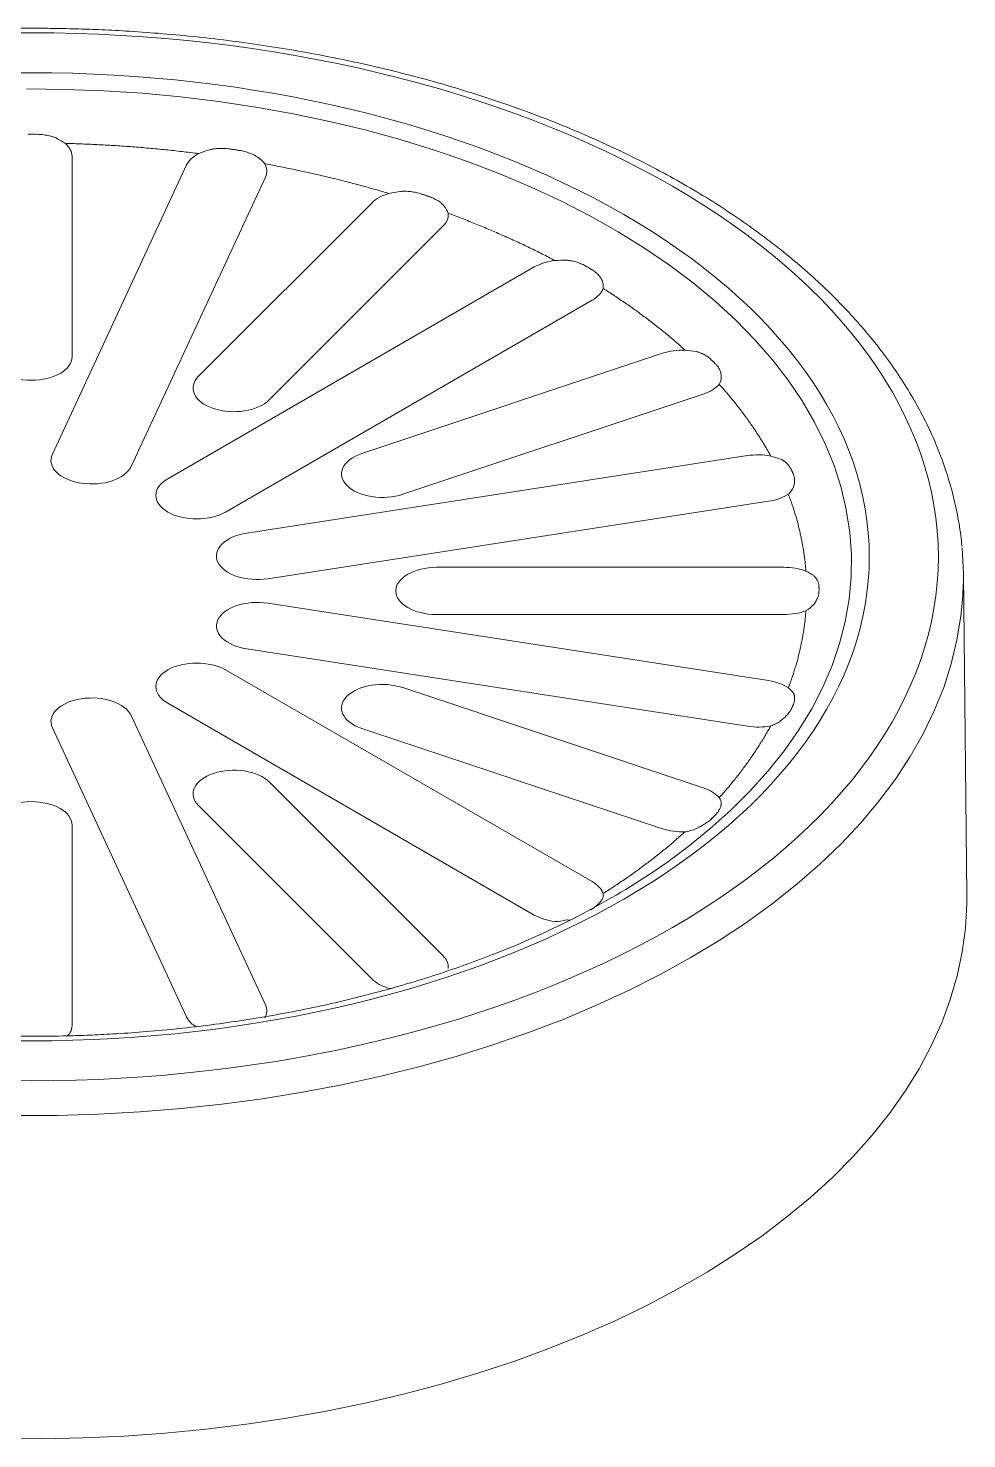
# Model space of a CAD drawing. Header units: millimetres. Extents: x -1245 to 7283, y 1609 to 4579.
# Drawn here: x 5187.4 to 5285.5, y 3688.9 to 3836.3 of the extents above; entities that cross this region are included whole.
import ezdxf

# ---------------------------------------------------------------- set-up
doc = ezdxf.new("R2010")
doc.units = ezdxf.units.MM

msp = doc.modelspace()

# ---------------------------------------------------------------- linework, layer by layer
at = {"lineweight": 5}
for p, q in [((5203.94, 3822.02, 163.19), (5189.92, 3791.8, 163.19)), ((5191.98, 3801.98, 163.19), (5191.98, 3822.93, 163.19)), ((5198.16, 3790.52, 163.19), (5212.19, 3820.74, 163.19)), ((5223.34, 3818.07, 163.19), (5205.2, 3799.94, 163.19)), ((5212.6, 3797.47, 163.19), (5230.74, 3815.61, 163.19)), ((5240.31, 3811.37, 163.19), (5201.99, 3789.24, 163.19)), ((5208.03, 3785.76, 163.19), (5246.35, 3807.88, 163.19)), ((5253.7, 3802.35, 163.19), (5222.29, 3791.88, 163.19)), ((5226.55, 3787.61, 163.19), (5257.97, 3798.08, 163.19)), ((5262.59, 3791.65, 163.19), (5210.24, 3783.55, 163.19)), ((5212.45, 3778.79, 163.19), (5264.8, 3786.88, 163.19)), ((5266.38, 3779.98, 163.19), (5230.1, 3779.98, 163.19)), ((5285.53, 3745.74, 163.19), (5285.17, 3779.3, 163.19)), ((5264.8, 3768.14, 163.19), (5212.45, 3776.23, 163.19)), ((5230.1, 3775.05, 163.19), (5266.38, 3775.05, 163.19)), ((5210.24, 3771.47, 163.19), (5262.59, 3763.37, 163.19)), ((5246.35, 3747.14, 163.19), (5208.03, 3769.26, 163.19)), ((5257.97, 3756.94, 163.19), (5226.55, 3767.41, 163.19)), ((5201.99, 3765.78, 163.19), (5240.31, 3743.65, 163.19)), ((5212.19, 3734.28, 163.19), (5198.16, 3764.5, 163.19)), ((5189.92, 3763.22, 163.19), (5203.94, 3733, 163.19)), ((5222.29, 3763.14, 163.19), (5253.7, 3752.67, 163.19)), ((5230.74, 3739.41, 163.19), (5212.6, 3757.55, 163.19)), ((5205.2, 3755.08, 163.19), (5223.34, 3736.95, 163.19)), ((5191.98, 3732.1, 163.19), (5191.98, 3753.04, 163.19)), ((5259.06, 3753.93, 163.19), (5258.78, 3753.66, 163.19)), ((5225.11, 3735.98, 163.19), (5225.3, 3735.98, 163.19))]:
    msp.add_line(p, q, dxfattribs=at)
at = {"lineweight": 5, "elevation": 163.19, "flags": 128}
for points in [[(5187.2, 3829.96), (5191.25, 3829.92), (5195.29, 3829.77), (5199.32, 3829.51), (5203.32, 3829.14), (5207.28, 3828.66), (5211.21, 3828.07), (5215.08, 3827.38), (5218.88, 3826.58), (5222.62, 3825.68), (5226.28, 3824.67), (5229.86, 3823.57), (5233.34, 3822.38), (5236.72, 3821.09), (5239.99, 3819.7), (5243.14, 3818.23), (5246.17, 3816.68), (5249.07, 3815.05), (5251.83, 3813.34), (5254.45, 3811.55), (5256.91, 3809.7), (5259.23, 3807.78), (5261.39, 3805.8), (5263.38, 3803.76), (5265.2, 3801.67), (5266.85, 3799.53), (5268.32, 3797.36), (5269.61, 3795.14), (5270.72, 3792.89), (5271.65, 3790.61), (5272.39, 3788.31), (5272.93, 3786), (5273.29, 3783.67), (5273.46, 3781.33), (5273.44, 3778.99), (5273.22, 3776.65), (5272.82, 3774.33), (5272.22, 3772.01), (5271.44, 3769.72), (5270.46, 3767.45), (5269.31, 3765.21), (5267.97, 3763), (5266.45, 3760.83), (5264.76, 3758.71), (5262.89, 3756.63), (5260.86, 3754.61), (5258.67, 3752.64), (5256.31, 3750.74), (5256.13, 3750.59)], [(5285.08, 3776.6), (5284.91, 3774.89), (5284.5, 3772.39), (5283.9, 3769.91), (5283.11, 3767.44), (5282.12, 3765), (5280.95, 3762.59), (5279.6, 3760.2), (5278.06, 3757.86), (5276.34, 3755.56), (5274.45, 3753.3), (5272.38, 3751.1), (5270.15, 3748.95), (5267.75, 3746.86), (5265.19, 3744.83), (5262.48, 3742.87), (5259.62, 3740.98), (5256.62, 3739.17)], [(5184.46, 3688.95), (5188.79, 3688.92), (5193.11, 3689.01), (5197.43, 3689.2), (5201.72, 3689.5), (5205.99, 3689.92), (5210.23, 3690.44), (5214.41, 3691.07), (5218.55, 3691.8), (5222.63, 3692.64), (5226.63, 3693.58), (5230.57, 3694.63), (5234.41, 3695.77), (5238.17, 3697.01), (5241.83, 3698.35), (5245.38, 3699.78), (5248.82, 3701.3), (5252.14, 3702.9), (5255.33, 3704.59), (5258.39, 3706.35), (5261.31, 3708.2), (5264.09, 3710.11), (5266.72, 3712.1), (5269.19, 3714.15), (5271.51, 3716.26), (5273.66, 3718.43), (5275.64, 3720.65), (5277.45, 3722.92), (5279.08, 3725.23), (5280.54, 3727.58), (5281.81, 3729.97), (5282.9, 3732.39), (5283.8, 3734.83), (5284.52, 3737.3), (5285.04, 3739.78), (5285.38, 3742.27), (5285.52, 3744.77), (5285.53, 3745.74)], [(5243.72, 3743.21), (5243.72, 3743.21), (5243.72, 3743.21)], [(5256.62, 3739.17), (5253.48, 3737.44), (5250.21, 3735.79), (5246.82, 3734.22), (5243.31, 3732.75), (5239.69, 3731.36), (5235.97, 3730.07), (5232.15, 3728.88), (5228.24, 3727.79), (5224.25, 3726.8), (5220.19, 3725.91), (5216.06, 3725.13), (5211.88, 3724.45), (5207.65, 3723.88), (5203.38, 3723.42), (5199.08, 3723.08), (5194.76, 3722.84), (5190.42, 3722.71), (5186.08, 3722.7)]]:
    msp.add_lwpolyline(points, dxfattribs=at)
at = {"lineweight": 5}
for centre, radius, start, end in [((5252.64, 3778.96, 163.19), 32.53, 355.8412, 5.3746), ((5259.48, 3753.6, 163.19), 0.537, 122.6735, 142.0679), ((5259.05, 3753.45, 163.19), 0.343, 119.5696, 141.7043), ((5212.23, 3808.36, 163.19), 72.56, 299.8629, 307.233), ((5202.47, 3825.52, 163.19), 92.3, 291.3434, 299.8084), ((5244.02, 3744.3, 163.19), 1.19, 255.8, 270.7627)]:
    msp.add_arc(centre, radius, start, end, dxfattribs=at)
for points, knots in [([(5187.71, 3836.31, 163.19), (5186.28, 3836.3, 163.19), (5184.29, 3836.29, 163.19), (5181.36, 3836.19, 163.19), (5178.87, 3836.08, 163.19), (5175.91, 3835.9, 163.19), (5172.82, 3835.65, 163.19), (5169.59, 3835.33, 163.19), (5166.28, 3834.93, 163.19), (5162.91, 3834.45, 163.19), (5159.51, 3833.89, 163.19), (5156.11, 3833.25, 163.19), (5152.7, 3832.53, 163.19), (5149.32, 3831.72, 163.19), (5145.96, 3830.84, 163.19), (5142.65, 3829.87, 163.19), (5139.38, 3828.83, 163.19), (5136.16, 3827.71, 163.19), (5133.01, 3826.51, 163.19), (5129.94, 3825.24, 163.19), (5126.94, 3823.89, 163.19), (5124.02, 3822.48, 163.19), (5121.2, 3820.99, 163.19), (5118.46, 3819.44, 163.19), (5115.83, 3817.82, 163.19), (5113.31, 3816.13, 163.19), (5110.89, 3814.39, 163.19), (5108.58, 3812.58, 163.19), (5106.4, 3810.72, 163.19), (5104.34, 3808.81, 163.19), (5102.4, 3806.84, 163.19), (5100.59, 3804.82, 163.19), (5098.92, 3802.76, 163.19), (5097.38, 3800.64, 163.19), (5095.98, 3798.49, 163.19), (5094.73, 3796.3, 163.19), (5093.62, 3794.06, 163.19), (5092.66, 3791.8, 163.19), (5091.86, 3789.5, 163.19), (5091.21, 3787.17, 163.19), (5090.73, 3784.81, 163.19), (5090.47, 3783.17, 163.19), (5090.41, 3782.31, 163.19), (5090.41, 3782.25, 163.19)], [0, 0, 0, 0, 0.029112, 0.040751, 0.060089, 0.080138, 0.101624, 0.12403, 0.147148, 0.170811, 0.194901, 0.219332, 0.244037, 0.268966, 0.29408, 0.319348, 0.344746, 0.370253, 0.395854, 0.421536, 0.447287, 0.473099, 0.498964, 0.524878, 0.550835, 0.57683, 0.602862, 0.628927, 0.655023, 0.681149, 0.707304, 0.733489, 0.759703, 0.785949, 0.81223, 0.83855, 0.864917, 0.891342, 0.917836, 0.944418, 0.971108, 0.997931, 1, 1, 1, 1]), ([(5254.77, 3742.36, 163.19), (5236.98, 3732.1, 163.19), (5212.86, 3726.33, 163.19), (5162.55, 3726.33, 163.19), (5138.43, 3732.1, 163.19), (5102.86, 3752.63, 163.19), (5092.86, 3766.56, 163.19), (5092.86, 3795.6, 163.19), (5102.86, 3809.53, 163.19), (5138.43, 3830.06, 163.19), (5162.55, 3835.83, 163.19), (5212.86, 3835.83, 163.19), (5236.98, 3830.06, 163.19), (5272.55, 3809.53, 163.19), (5282.55, 3795.6, 163.19), (5282.55, 3766.56, 163.19), (5272.55, 3752.63, 163.19), (5254.77, 3742.36, 163.19)], [0, 0, 0, 0, 0.125, 0.125, 0.25, 0.25, 0.375, 0.375, 0.5, 0.5, 0.625, 0.625, 0.75, 0.75, 0.875, 0.875, 1, 1, 1, 1]), ([(5285, 3782.15, 163.19), (5284.99, 3782.33, 163.19), (5284.92, 3783.34, 163.19), (5284.62, 3785.17, 163.19), (5284.09, 3787.63, 163.19), (5283.36, 3790.09, 163.19), (5282.45, 3792.55, 163.19), (5281.35, 3795.01, 163.19), (5280.1, 3797.36, 163.19), (5278.73, 3799.6, 163.19), (5277.26, 3801.74, 163.19), (5275.64, 3803.83, 163.19), (5273.89, 3805.88, 163.19), (5272, 3807.89, 163.19), (5269.97, 3809.85, 163.19), (5267.82, 3811.76, 163.19), (5265.54, 3813.61, 163.19), (5263.13, 3815.41, 163.19), (5260.61, 3817.15, 163.19), (5257.98, 3818.82, 163.19), (5255.23, 3820.43, 163.19), (5252.38, 3821.97, 163.19), (5249.43, 3823.44, 163.19), (5246.39, 3824.84, 163.19), (5243.25, 3826.17, 163.19), (5240.03, 3827.42, 163.19), (5236.73, 3828.6, 163.19), (5233.36, 3829.69, 163.19), (5229.92, 3830.71, 163.19), (5226.42, 3831.64, 163.19), (5222.87, 3832.49, 163.19), (5219.27, 3833.26, 163.19), (5215.63, 3833.94, 163.19), (5211.97, 3834.53, 163.19), (5208.3, 3835.04, 163.19), (5204.65, 3835.46, 163.19), (5201.08, 3835.78, 163.19), (5197.78, 3836.02, 163.19), (5194.9, 3836.16, 163.19), (5192.25, 3836.25, 163.19), (5189.91, 3836.3, 163.19), (5188.35, 3836.31, 163.19), (5187.71, 3836.31, 163.19)], [0, 0, 0, 0, 0.006261, 0.033858, 0.061715, 0.089852, 0.118278, 0.146998, 0.176004, 0.202182, 0.228415, 0.254694, 0.281011, 0.307358, 0.333729, 0.360114, 0.38651, 0.41291, 0.43931, 0.465706, 0.492095, 0.518473, 0.544838, 0.571189, 0.597524, 0.62384, 0.650135, 0.676405, 0.702646, 0.728851, 0.755013, 0.781116, 0.80714, 0.83305, 0.858783, 0.884214, 0.909059, 0.932501, 0.95224, 0.968093, 0.986809, 1, 1, 1, 1]), ([(5249.66, 3745.31, 163.19), (5266.1, 3754.8, 163.19), (5275.33, 3767.66, 163.19), (5275.33, 3794.49, 163.19), (5266.1, 3807.36, 163.19), (5233.23, 3826.33, 163.19), (5210.94, 3831.66, 163.19), (5164.47, 3831.66, 163.19), (5142.18, 3826.33, 163.19), (5109.31, 3807.36, 163.19), (5100.08, 3794.49, 163.19), (5100.08, 3767.66, 163.19), (5109.31, 3754.8, 163.19), (5142.18, 3735.82, 163.19), (5164.47, 3730.5, 163.19), (5210.94, 3730.5, 163.19), (5233.23, 3735.82, 163.19), (5249.66, 3745.31, 163.19)], [0, 0, 0, 0, 0.125, 0.125, 0.25, 0.25, 0.375, 0.375, 0.5, 0.5, 0.625, 0.625, 0.75, 0.75, 0.875, 0.875, 1, 1, 1, 1]), ([(5188.02, 3825.22, 163.19), (5187.97, 3825.23, 163.19), (5187.86, 3825.24, 163.19), (5187.71, 3825.24, 163.19), (5187.55, 3825.24, 163.19), (5187.45, 3825.23, 163.19), (5187.39, 3825.22, 163.19)], [0, 0, 0, 0, 0.250382, 0.5, 0.749618, 1, 1, 1, 1]), ([(5188.02, 3825.22, 163.19), (5188.06, 3825.22, 163.19), (5188.16, 3825.23, 163.19), (5188.36, 3825.22, 163.19), (5188.6, 3825.21, 163.19), (5188.9, 3825.19, 163.19), (5189.18, 3825.15, 163.19), (5189.47, 3825.1, 163.19), (5189.75, 3825.03, 163.19), (5190.03, 3824.95, 163.19), (5190.21, 3824.88, 163.19), (5190.3, 3824.84, 163.19)], [0, 0, 0, 0, 0.056352, 0.124658, 0.249629, 0.364158, 0.499576, 0.617262, 0.749624, 0.865858, 1, 1, 1, 1]), ([(5191.28, 3824.27, 163.19), (5191.58, 3824.26, 163.19), (5192.16, 3824.25, 163.19), (5193.04, 3824.22, 163.19), (5193.92, 3824.18, 163.19), (5194.8, 3824.14, 163.19), (5195.67, 3824.09, 163.19), (5196.54, 3824.04, 163.19), (5197.42, 3823.98, 163.19), (5198.29, 3823.92, 163.19), (5199.16, 3823.85, 163.19), (5200.03, 3823.77, 163.19), (5200.9, 3823.69, 163.19), (5201.76, 3823.61, 163.19), (5202.63, 3823.52, 163.19), (5203.49, 3823.42, 163.19), (5204.35, 3823.32, 163.19), (5204.93, 3823.25, 163.19), (5205.21, 3823.21, 163.19)], [0, 0, 0, 0, 0.062629, 0.125206, 0.187739, 0.250236, 0.312703, 0.375147, 0.437577, 0.5, 0.562423, 0.624853, 0.687297, 0.749764, 0.812261, 0.874794, 0.937371, 1, 1, 1, 1]), ([(5206.37, 3823.62, 163.19), (5206.43, 3823.63, 163.19), (5206.53, 3823.65, 163.19), (5206.68, 3823.68, 163.19), (5206.82, 3823.7, 163.19), (5207.02, 3823.73, 163.19), (5207.26, 3823.75, 163.19), (5207.56, 3823.75, 163.19), (5207.85, 3823.75, 163.19), (5208.15, 3823.73, 163.19), (5208.39, 3823.7, 163.19), (5208.58, 3823.67, 163.19), (5208.68, 3823.66, 163.19), (5208.72, 3823.65, 163.19)], [0, 0, 0, 0, 0.068534, 0.133405, 0.193969, 0.249675, 0.38202, 0.499626, 0.635108, 0.749654, 0.874925, 0.943475, 1, 1, 1, 1]), ([(5209.32, 3823.56, 163.19), (5209.28, 3823.57, 163.19), (5209.18, 3823.59, 163.19), (5209.03, 3823.62, 163.19), (5208.88, 3823.64, 163.19), (5208.77, 3823.65, 163.19), (5208.72, 3823.65, 163.19)], [0, 0, 0, 0, 0.250382, 0.5, 0.749618, 1, 1, 1, 1]), ([(5209.32, 3823.56, 163.19), (5209.37, 3823.55, 163.19), (5209.46, 3823.54, 163.19), (5209.65, 3823.51, 163.19), (5209.88, 3823.46, 163.19), (5210.16, 3823.39, 163.19), (5210.42, 3823.31, 163.19), (5210.68, 3823.22, 163.19), (5210.92, 3823.11, 163.19), (5211.16, 3822.99, 163.19), (5211.31, 3822.89, 163.19), (5211.39, 3822.84, 163.19)], [0, 0, 0, 0, 0.056352, 0.124658, 0.249629, 0.364158, 0.499576, 0.617262, 0.749624, 0.865858, 1, 1, 1, 1]), ([(5212.13, 3822.14, 163.19), (5212.41, 3822.09, 163.19), (5212.96, 3821.99, 163.19), (5213.8, 3821.83, 163.19), (5214.63, 3821.66, 163.19), (5215.46, 3821.49, 163.19), (5216.28, 3821.31, 163.19), (5217.1, 3821.13, 163.19), (5217.92, 3820.95, 163.19), (5218.73, 3820.75, 163.19), (5219.54, 3820.56, 163.19), (5220.35, 3820.36, 163.19), (5221.15, 3820.15, 163.19), (5221.95, 3819.94, 163.19), (5222.75, 3819.72, 163.19), (5223.54, 3819.5, 163.19), (5224.33, 3819.27, 163.19), (5224.85, 3819.12, 163.19), (5225.11, 3819.04, 163.19)], [0, 0, 0, 0, 0.062629, 0.125206, 0.187739, 0.250236, 0.312703, 0.375147, 0.437577, 0.5, 0.562423, 0.624853, 0.687297, 0.749764, 0.812261, 0.874794, 0.937371, 1, 1, 1, 1]), ([(5226.37, 3819.26, 163.19), (5226.42, 3819.26, 163.19), (5226.52, 3819.27, 163.19), (5226.68, 3819.28, 163.19), (5226.82, 3819.28, 163.19), (5227.01, 3819.27, 163.19), (5227.25, 3819.25, 163.19), (5227.55, 3819.22, 163.19), (5227.82, 3819.17, 163.19), (5228.1, 3819.11, 163.19), (5228.32, 3819.04, 163.19), (5228.49, 3818.99, 163.19), (5228.58, 3818.96, 163.19), (5228.62, 3818.94, 163.19)], [0, 0, 0, 0, 0.068534, 0.133405, 0.193969, 0.249675, 0.38202, 0.499626, 0.635108, 0.749654, 0.874925, 0.943475, 1, 1, 1, 1]), ([(5229.16, 3818.76, 163.19), (5229.12, 3818.78, 163.19), (5229.03, 3818.82, 163.19), (5228.9, 3818.87, 163.19), (5228.76, 3818.91, 163.19), (5228.67, 3818.93, 163.19), (5228.62, 3818.94, 163.19)], [0, 0, 0, 0, 0.250382, 0.5, 0.749618, 1, 1, 1, 1]), ([(5229.16, 3818.76, 163.19), (5229.2, 3818.75, 163.19), (5229.28, 3818.72, 163.19), (5229.45, 3818.67, 163.19), (5229.65, 3818.59, 163.19), (5229.89, 3818.48, 163.19), (5230.1, 3818.36, 163.19), (5230.32, 3818.23, 163.19), (5230.51, 3818.09, 163.19), (5230.69, 3817.94, 163.19), (5230.8, 3817.82, 163.19), (5230.86, 3817.76, 163.19)], [0, 0, 0, 0, 0.056352, 0.124658, 0.249629, 0.364158, 0.499576, 0.617262, 0.749624, 0.865858, 1, 1, 1, 1]), ([(5231.3, 3816.97, 163.19), (5231.55, 3816.88, 163.19), (5232.05, 3816.7, 163.19), (5232.78, 3816.42, 163.19), (5233.51, 3816.13, 163.19), (5234.23, 3815.84, 163.19), (5234.95, 3815.55, 163.19), (5235.66, 3815.25, 163.19), (5236.37, 3814.95, 163.19), (5237.07, 3814.65, 163.19), (5237.76, 3814.33, 163.19), (5238.45, 3814.02, 163.19), (5239.13, 3813.7, 163.19), (5239.81, 3813.38, 163.19), (5240.48, 3813.05, 163.19), (5241.14, 3812.71, 163.19), (5241.8, 3812.38, 163.19), (5242.24, 3812.15, 163.19), (5242.45, 3812.04, 163.19)], [0, 0, 0, 0, 0.0626289, 0.1252063, 0.1877395, 0.2502358, 0.3127027, 0.3751474, 0.4375774, 0.5, 0.5624226, 0.6248526, 0.6872973, 0.7497642, 0.8122605, 0.8747937, 0.9373711, 1, 1, 1, 1]), ([(5243.72, 3812.07, 163.19), (5243.78, 3812.06, 163.19), (5243.87, 3812.05, 163.19), (5244.02, 3812.03, 163.19), (5244.15, 3812.01, 163.19), (5244.33, 3811.98, 163.19), (5244.55, 3811.93, 163.19), (5244.81, 3811.85, 163.19), (5245.06, 3811.76, 163.19), (5245.29, 3811.66, 163.19), (5245.48, 3811.57, 163.19), (5245.63, 3811.49, 163.19), (5245.7, 3811.44, 163.19), (5245.73, 3811.42, 163.19)], [0, 0, 0, 0, 0.068534, 0.133405, 0.193969, 0.249675, 0.38202, 0.499626, 0.635108, 0.749654, 0.874925, 0.943475, 1, 1, 1, 1]), ([(5246.17, 3811.17, 163.19), (5246.13, 3811.19, 163.19), (5246.07, 3811.25, 163.19), (5245.96, 3811.31, 163.19), (5245.84, 3811.37, 163.19), (5245.77, 3811.41, 163.19), (5245.73, 3811.42, 163.19)], [0, 0, 0, 0, 0.250382, 0.5, 0.749618, 1, 1, 1, 1]), ([(5246.17, 3811.17, 163.19), (5246.2, 3811.15, 163.19), (5246.27, 3811.11, 163.19), (5246.4, 3811.03, 163.19), (5246.56, 3810.93, 163.19), (5246.74, 3810.79, 163.19), (5246.9, 3810.64, 163.19), (5247.05, 3810.48, 163.19), (5247.18, 3810.32, 163.19), (5247.3, 3810.14, 163.19), (5247.36, 3810.01, 163.19), (5247.4, 3809.95, 163.19)], [0, 0, 0, 0, 0.056352, 0.124658, 0.249629, 0.364158, 0.499576, 0.617262, 0.749624, 0.865858, 1, 1, 1, 1]), ([(5247.51, 3809.11, 163.19), (5247.71, 3808.99, 163.19), (5248.1, 3808.74, 163.19), (5248.69, 3808.36, 163.19), (5249.26, 3807.97, 163.19), (5249.83, 3807.59, 163.19), (5250.39, 3807.2, 163.19), (5250.95, 3806.8, 163.19), (5251.49, 3806.41, 163.19), (5252.03, 3806, 163.19), (5252.56, 3805.6, 163.19), (5253.09, 3805.19, 163.19), (5253.6, 3804.78, 163.19), (5254.11, 3804.37, 163.19), (5254.61, 3803.95, 163.19), (5255.1, 3803.53, 163.19), (5255.59, 3803.11, 163.19), (5255.91, 3802.82, 163.19), (5256.07, 3802.68, 163.19)], [0, 0, 0, 0, 0.0626289, 0.1252063, 0.1877395, 0.2502358, 0.3127027, 0.3751474, 0.4375774, 0.5, 0.5624226, 0.6248526, 0.6872973, 0.7497642, 0.8122605, 0.8747937, 0.9373711, 1, 1, 1, 1]), ([(5183.44, 3801.98, 163.19), (5183.44, 3800.62, 163.19), (5185.35, 3799.52, 163.19), (5190.06, 3799.52, 163.19), (5191.98, 3800.62, 163.19), (5191.98, 3801.98, 163.19)], [0, 0, 0, 0, 0.5, 0.5, 1, 1, 1, 1]), ([(5257.26, 3802.52, 163.19), (5257.31, 3802.51, 163.19), (5257.4, 3802.49, 163.19), (5257.52, 3802.45, 163.19), (5257.63, 3802.41, 163.19), (5257.79, 3802.35, 163.19), (5257.97, 3802.27, 163.19), (5258.19, 3802.15, 163.19), (5258.38, 3802.03, 163.19), (5258.57, 3801.9, 163.19), (5258.7, 3801.78, 163.19), (5258.81, 3801.68, 163.19), (5258.86, 3801.63, 163.19), (5258.88, 3801.6, 163.19)], [0, 0, 0, 0, 0.068534, 0.133405, 0.193969, 0.249675, 0.38202, 0.499626, 0.635108, 0.749654, 0.874925, 0.943475, 1, 1, 1, 1]), ([(5259.19, 3801.29, 163.19), (5259.17, 3801.32, 163.19), (5259.12, 3801.38, 163.19), (5259.05, 3801.46, 163.19), (5258.97, 3801.54, 163.19), (5258.91, 3801.58, 163.19), (5258.88, 3801.6, 163.19)], [0, 0, 0, 0, 0.2503822, 0.5, 0.7496178, 1, 1, 1, 1]), ([(5259.19, 3801.29, 163.19), (5259.22, 3801.27, 163.19), (5259.27, 3801.22, 163.19), (5259.36, 3801.13, 163.19), (5259.46, 3801, 163.19), (5259.57, 3800.84, 163.19), (5259.66, 3800.68, 163.19), (5259.74, 3800.5, 163.19), (5259.8, 3800.32, 163.19), (5259.84, 3800.13, 163.19), (5259.85, 3800, 163.19), (5259.86, 3799.93, 163.19)], [0, 0, 0, 0, 0.056352, 0.124658, 0.249629, 0.364158, 0.499576, 0.617262, 0.749624, 0.865858, 1, 1, 1, 1]), ([(5205.2, 3799.94, 163.19), (5204.03, 3798.76, 163.19), (5204.73, 3797.25, 163.19), (5208.81, 3795.89, 163.19), (5211.42, 3796.29, 163.19), (5212.6, 3797.47, 163.19)], [0, 0, 0, 0, 0.5, 0.5, 1, 1, 1, 1]), ([(5259.64, 3799.1, 163.19), (5259.78, 3798.95, 163.19), (5260.05, 3798.65, 163.19), (5260.44, 3798.2, 163.19), (5260.82, 3797.74, 163.19), (5261.2, 3797.28, 163.19), (5261.57, 3796.82, 163.19), (5261.93, 3796.36, 163.19), (5262.28, 3795.89, 163.19), (5262.62, 3795.42, 163.19), (5262.95, 3794.95, 163.19), (5263.27, 3794.48, 163.19), (5263.58, 3794.01, 163.19), (5263.89, 3793.53, 163.19), (5264.19, 3793.05, 163.19), (5264.47, 3792.57, 163.19), (5264.75, 3792.09, 163.19), (5264.93, 3791.77, 163.19), (5265.02, 3791.61, 163.19)], [0, 0, 0, 0, 0.062629, 0.125206, 0.187739, 0.250236, 0.312703, 0.375147, 0.437577, 0.5, 0.562423, 0.624853, 0.687297, 0.749764, 0.812261, 0.874794, 0.937371, 1, 1, 1, 1]), ([(5189.92, 3791.8, 163.19), (5189.31, 3790.48, 163.19), (5190.66, 3789.13, 163.19), (5195.21, 3788.42, 163.19), (5197.55, 3789.21, 163.19), (5198.16, 3790.52, 163.19)], [0, 0, 0, 0, 0.5, 0.5, 1, 1, 1, 1]), ([(5222.29, 3791.88, 163.19), (5221.3, 3791.55, 163.19), (5220.59, 3791.02, 163.19), (5220, 3789.75, 163.19), (5220.16, 3789.08, 163.19), (5221.29, 3787.95, 163.19), (5222.22, 3787.54, 163.19), (5224.41, 3787.2, 163.19), (5225.57, 3787.29, 163.19), (5226.55, 3787.61, 163.19)], [0, 0, 0, 0, 0.25, 0.25, 0.5, 0.5, 0.75, 0.75, 1, 1, 1, 1]), ([(5266.06, 3791.28, 163.19), (5266.1, 3791.26, 163.19), (5266.17, 3791.23, 163.19), (5266.27, 3791.17, 163.19), (5266.35, 3791.12, 163.19), (5266.47, 3791.04, 163.19), (5266.6, 3790.93, 163.19), (5266.76, 3790.79, 163.19), (5266.89, 3790.64, 163.19), (5267.01, 3790.48, 163.19), (5267.09, 3790.35, 163.19), (5267.15, 3790.24, 163.19), (5267.17, 3790.18, 163.19), (5267.18, 3790.15, 163.19)], [0, 0, 0, 0, 0.068534, 0.133405, 0.193969, 0.249675, 0.38202, 0.499626, 0.635108, 0.749654, 0.874925, 0.943475, 1, 1, 1, 1]), ([(5267.35, 3789.81, 163.19), (5267.34, 3789.84, 163.19), (5267.32, 3789.9, 163.19), (5267.28, 3789.99, 163.19), (5267.24, 3790.08, 163.19), (5267.2, 3790.13, 163.19), (5267.18, 3790.15, 163.19)], [0, 0, 0, 0, 0.250382, 0.5, 0.749618, 1, 1, 1, 1]), ([(5267.35, 3789.81, 163.19), (5267.36, 3789.78, 163.19), (5267.38, 3789.73, 163.19), (5267.43, 3789.62, 163.19), (5267.47, 3789.48, 163.19), (5267.51, 3789.31, 163.19), (5267.52, 3789.14, 163.19), (5267.52, 3788.96, 163.19), (5267.5, 3788.78, 163.19), (5267.47, 3788.59, 163.19), (5267.43, 3788.45, 163.19), (5267.41, 3788.38, 163.19)], [0, 0, 0, 0, 0.0563524, 0.124658, 0.249629, 0.3641576, 0.499576, 0.6172622, 0.7496241, 0.8658578, 1, 1, 1, 1]), ([(5201.99, 3789.24, 163.19), (5200.33, 3788.28, 163.19), (5200.33, 3786.72, 163.19), (5203.66, 3784.8, 163.19), (5206.36, 3784.8, 163.19), (5208.03, 3785.76, 163.19)], [0, 0, 0, 0, 0.5, 0.5, 1, 1, 1, 1]), ([(5266.87, 3787.62, 163.19), (5266.93, 3787.45, 163.19), (5267.06, 3787.12, 163.19), (5267.24, 3786.62, 163.19), (5267.4, 3786.12, 163.19), (5267.56, 3785.62, 163.19), (5267.71, 3785.12, 163.19), (5267.85, 3784.62, 163.19), (5267.97, 3784.12, 163.19), (5268.09, 3783.62, 163.19), (5268.2, 3783.12, 163.19), (5268.3, 3782.61, 163.19), (5268.4, 3782.11, 163.19), (5268.48, 3781.6, 163.19), (5268.55, 3781.1, 163.19), (5268.61, 3780.59, 163.19), (5268.67, 3780.08, 163.19), (5268.69, 3779.74, 163.19), (5268.71, 3779.58, 163.19)], [0, 0, 0, 0, 0.062629, 0.125206, 0.187739, 0.250236, 0.312703, 0.375147, 0.437577, 0.5, 0.562423, 0.624853, 0.687297, 0.749764, 0.812261, 0.874794, 0.937371, 1, 1, 1, 1]), ([(5210.24, 3783.55, 163.19), (5207.97, 3783.2, 163.19), (5206.61, 3781.84, 163.19), (5207.83, 3779.22, 163.19), (5210.18, 3778.43, 163.19), (5212.45, 3778.79, 163.19)], [0, 0, 0, 0, 0.5, 0.5, 1, 1, 1, 1]), ([(5230.1, 3779.98, 163.19), (5227.74, 3779.98, 163.19), (5225.83, 3778.87, 163.19), (5225.83, 3776.15, 163.19), (5227.74, 3775.05, 163.19), (5230.1, 3775.05, 163.19)], [0, 0, 0, 0, 0.5, 0.5, 1, 1, 1, 1]), ([(5269.52, 3779.11, 163.19), (5269.55, 3779.08, 163.19), (5269.59, 3779.04, 163.19), (5269.66, 3778.97, 163.19), (5269.71, 3778.91, 163.19), (5269.78, 3778.81, 163.19), (5269.86, 3778.69, 163.19), (5269.94, 3778.53, 163.19), (5270, 3778.37, 163.19), (5270.05, 3778.2, 163.19), (5270.07, 3778.06, 163.19), (5270.07, 3777.94, 163.19), (5270.07, 3777.88, 163.19), (5270.07, 3777.85, 163.19)], [0, 0, 0, 0, 0.068534, 0.133405, 0.193969, 0.249675, 0.38202, 0.499626, 0.635108, 0.749654, 0.874925, 0.943475, 1, 1, 1, 1]), ([(5270.07, 3777.49, 163.19), (5270.08, 3777.53, 163.19), (5270.08, 3777.59, 163.19), (5270.09, 3777.68, 163.19), (5270.08, 3777.77, 163.19), (5270.08, 3777.83, 163.19), (5270.07, 3777.85, 163.19)], [0, 0, 0, 0, 0.250382, 0.5, 0.749618, 1, 1, 1, 1]), ([(5212.45, 3776.23, 163.19), (5211.36, 3776.4, 163.19), (5210.19, 3776.31, 163.19), (5208.23, 3775.66, 163.19), (5207.52, 3775.12, 163.19), (5206.93, 3773.86, 163.19), (5207.08, 3773.19, 163.19), (5208.22, 3772.05, 163.19), (5209.15, 3771.64, 163.19), (5210.24, 3771.47, 163.19)], [0, 0, 0, 0, 0.25, 0.25, 0.5, 0.5, 0.75, 0.75, 1, 1, 1, 1]), ([(5270.07, 3777.49, 163.19), (5270.07, 3777.47, 163.19), (5270.07, 3777.41, 163.19), (5270.07, 3777.3, 163.19), (5270.05, 3777.16, 163.19), (5270, 3776.99, 163.19), (5269.94, 3776.82, 163.19), (5269.86, 3776.65, 163.19), (5269.77, 3776.48, 163.19), (5269.66, 3776.3, 163.19), (5269.57, 3776.17, 163.19), (5269.52, 3776.11, 163.19)], [0, 0, 0, 0, 0.056352, 0.124658, 0.249629, 0.364158, 0.499576, 0.617262, 0.749624, 0.865858, 1, 1, 1, 1]), ([(5268.71, 3775.45, 163.19), (5268.69, 3775.28, 163.19), (5268.67, 3774.94, 163.19), (5268.61, 3774.43, 163.19), (5268.55, 3773.92, 163.19), (5268.48, 3773.42, 163.19), (5268.4, 3772.91, 163.19), (5268.3, 3772.41, 163.19), (5268.2, 3771.9, 163.19), (5268.09, 3771.4, 163.19), (5267.97, 3770.9, 163.19), (5267.85, 3770.4, 163.19), (5267.71, 3769.9, 163.19), (5267.56, 3769.4, 163.19), (5267.4, 3768.9, 163.19), (5267.24, 3768.4, 163.19), (5267.06, 3767.9, 163.19), (5266.93, 3767.57, 163.19), (5266.87, 3767.4, 163.19)], [0, 0, 0, 0, 0.062629, 0.125206, 0.187739, 0.250236, 0.312703, 0.375147, 0.437577, 0.5, 0.562423, 0.624853, 0.687297, 0.749764, 0.812261, 0.874794, 0.937371, 1, 1, 1, 1]), ([(5208.03, 3769.26, 163.19), (5206.36, 3770.22, 163.19), (5203.66, 3770.22, 163.19), (5200.33, 3768.3, 163.19), (5200.33, 3766.74, 163.19), (5201.99, 3765.78, 163.19)], [0, 0, 0, 0, 0.5, 0.5, 1, 1, 1, 1]), ([(5226.55, 3767.41, 163.19), (5224.51, 3768.09, 163.19), (5221.9, 3767.68, 163.19), (5219.54, 3765.33, 163.19), (5220.24, 3763.82, 163.19), (5222.29, 3763.14, 163.19)], [0, 0, 0, 0, 0.5, 0.5, 1, 1, 1, 1]), ([(5198.16, 3764.5, 163.19), (5197.55, 3765.81, 163.19), (5195.21, 3766.6, 163.19), (5190.66, 3765.89, 163.19), (5189.31, 3764.54, 163.19), (5189.92, 3763.22, 163.19)], [0, 0, 0, 0, 0.5, 0.5, 1, 1, 1, 1]), ([(5267.41, 3766.83, 163.19), (5267.42, 3766.8, 163.19), (5267.44, 3766.76, 163.19), (5267.46, 3766.68, 163.19), (5267.48, 3766.61, 163.19), (5267.51, 3766.51, 163.19), (5267.52, 3766.38, 163.19), (5267.52, 3766.21, 163.19), (5267.51, 3766.05, 163.19), (5267.47, 3765.88, 163.19), (5267.43, 3765.74, 163.19), (5267.38, 3765.62, 163.19), (5267.36, 3765.57, 163.19), (5267.35, 3765.54, 163.19)], [0, 0, 0, 0, 0.068534, 0.133405, 0.193969, 0.249675, 0.38202, 0.499626, 0.635108, 0.749654, 0.874925, 0.943475, 1, 1, 1, 1]), ([(5267.18, 3765.19, 163.19), (5267.17, 3765.17, 163.19), (5267.15, 3765.12, 163.19), (5267.09, 3765.01, 163.19), (5267.01, 3764.88, 163.19), (5266.89, 3764.72, 163.19), (5266.76, 3764.57, 163.19), (5266.61, 3764.41, 163.19), (5266.44, 3764.25, 163.19), (5266.26, 3764.1, 163.19), (5266.13, 3763.99, 163.19), (5266.06, 3763.93, 163.19)], [0, 0, 0, 0, 0.056352, 0.124658, 0.249629, 0.364158, 0.499576, 0.617262, 0.749624, 0.865858, 1, 1, 1, 1]), ([(5267.18, 3765.19, 163.19), (5267.2, 3765.22, 163.19), (5267.24, 3765.29, 163.19), (5267.28, 3765.38, 163.19), (5267.32, 3765.46, 163.19), (5267.34, 3765.51, 163.19), (5267.35, 3765.54, 163.19)], [0, 0, 0, 0, 0.250382, 0.5, 0.749618, 1, 1, 1, 1]), ([(5265.02, 3763.41, 163.19), (5264.93, 3763.25, 163.19), (5264.75, 3762.93, 163.19), (5264.47, 3762.45, 163.19), (5264.19, 3761.97, 163.19), (5263.89, 3761.49, 163.19), (5263.58, 3761.01, 163.19), (5263.27, 3760.54, 163.19), (5262.95, 3760.07, 163.19), (5262.62, 3759.6, 163.19), (5262.28, 3759.13, 163.19), (5261.93, 3758.66, 163.19), (5261.57, 3758.2, 163.19), (5261.2, 3757.74, 163.19), (5260.82, 3757.28, 163.19), (5260.44, 3756.82, 163.19), (5260.05, 3756.37, 163.19), (5259.78, 3756.07, 163.19), (5259.64, 3755.92, 163.19)], [0, 0, 0, 0, 0.062629, 0.125206, 0.187739, 0.250236, 0.312703, 0.375147, 0.437577, 0.5, 0.562423, 0.624853, 0.687297, 0.749764, 0.812261, 0.874794, 0.937371, 1, 1, 1, 1]), ([(5212.6, 3757.55, 163.19), (5212.03, 3758.11, 163.19), (5211.1, 3758.53, 163.19), (5208.91, 3758.87, 163.19), (5207.75, 3758.78, 163.19), (5205.79, 3758.12, 163.19), (5205.07, 3757.58, 163.19), (5204.49, 3756.32, 163.19), (5204.64, 3755.65, 163.19), (5205.2, 3755.08, 163.19)], [0, 0, 0, 0, 0.25, 0.25, 0.5, 0.5, 0.75, 0.75, 1, 1, 1, 1]), ([(5191.98, 3753.04, 163.19), (5191.98, 3754.4, 163.19), (5190.06, 3755.5, 163.19), (5185.35, 3755.5, 163.19), (5183.44, 3754.4, 163.19), (5183.44, 3753.04, 163.19)], [0, 0, 0, 0, 0.5, 0.5, 1, 1, 1, 1]), ([(5258.88, 3753.74, 163.19), (5258.91, 3753.77, 163.19), (5258.97, 3753.83, 163.19), (5259.05, 3753.91, 163.19), (5259.12, 3753.98, 163.19), (5259.17, 3754.03, 163.19), (5259.19, 3754.06, 163.19)], [0, 0, 0, 0, 0.250382, 0.5, 0.749618, 1, 1, 1, 1]), ([(5259.86, 3755.29, 163.19), (5259.86, 3755.26, 163.19), (5259.85, 3755.21, 163.19), (5259.84, 3755.14, 163.19), (5259.82, 3755.07, 163.19), (5259.79, 3754.97, 163.19), (5259.74, 3754.84, 163.19), (5259.66, 3754.68, 163.19), (5259.57, 3754.52, 163.19), (5259.46, 3754.36, 163.19), (5259.36, 3754.23, 163.19), (5259.27, 3754.13, 163.19), (5259.22, 3754.08, 163.19), (5259.19, 3754.06, 163.19)], [0, 0, 0, 0, 0.068534, 0.133405, 0.193969, 0.249675, 0.38202, 0.499626, 0.635108, 0.749654, 0.874925, 0.943475, 1, 1, 1, 1]), ([(5258.88, 3753.74, 163.19), (5258.86, 3753.72, 163.19), (5258.81, 3753.67, 163.19), (5258.71, 3753.58, 163.19), (5258.57, 3753.47, 163.19), (5258.38, 3753.33, 163.19), (5258.19, 3753.2, 163.19), (5257.97, 3753.07, 163.19), (5257.75, 3752.95, 163.19), (5257.52, 3752.82, 163.19), (5257.35, 3752.74, 163.19), (5257.26, 3752.69, 163.19)], [0, 0, 0, 0, 0.056352, 0.124658, 0.249629, 0.364158, 0.499576, 0.617262, 0.749624, 0.865858, 1, 1, 1, 1]), ([(5256.07, 3752.34, 163.19), (5255.91, 3752.2, 163.19), (5255.59, 3751.91, 163.19), (5255.1, 3751.49, 163.19), (5254.61, 3751.07, 163.19), (5254.11, 3750.65, 163.19), (5253.6, 3750.24, 163.19), (5253.09, 3749.83, 163.19), (5252.56, 3749.42, 163.19), (5252.03, 3749.02, 163.19), (5251.49, 3748.61, 163.19), (5250.95, 3748.22, 163.19), (5250.39, 3747.82, 163.19), (5249.83, 3747.43, 163.19), (5249.26, 3747.05, 163.19), (5248.69, 3746.66, 163.19), (5248.1, 3746.28, 163.19), (5247.71, 3746.03, 163.19), (5247.51, 3745.91, 163.19)], [0, 0, 0, 0, 0.062629, 0.125206, 0.187739, 0.250236, 0.312703, 0.375147, 0.437577, 0.5, 0.562423, 0.624853, 0.687297, 0.749764, 0.812261, 0.874794, 0.937371, 1, 1, 1, 1]), ([(5247.4, 3745.27, 163.19), (5247.38, 3745.24, 163.19), (5247.35, 3745.2, 163.19), (5247.29, 3745.13, 163.19), (5247.24, 3745.06, 163.19), (5247.16, 3744.97, 163.19), (5247.05, 3744.85, 163.19), (5246.9, 3744.71, 163.19), (5246.74, 3744.57, 163.19), (5246.56, 3744.43, 163.19), (5246.41, 3744.33, 163.19), (5246.27, 3744.24, 163.19), (5246.2, 3744.2, 163.19), (5246.17, 3744.18, 163.19)], [0, 0, 0, 0, 0.068534, 0.133405, 0.193969, 0.249675, 0.38202, 0.499626, 0.635108, 0.749654, 0.874925, 0.943475, 1, 1, 1, 1]), ([(5187.71, 3730.98, 163.19), (5186.38, 3730.99, 163.19), (5184.52, 3731, 163.19), (5181.78, 3731.09, 163.19), (5179.45, 3731.2, 163.19), (5176.69, 3731.38, 163.19), (5173.8, 3731.62, 163.19), (5170.79, 3731.93, 163.19), (5167.71, 3732.32, 163.19), (5164.58, 3732.79, 163.19), (5161.43, 3733.33, 163.19), (5158.28, 3733.96, 163.19), (5155.14, 3734.66, 163.19), (5152.02, 3735.43, 163.19), (5148.94, 3736.29, 163.19), (5145.9, 3737.22, 163.19), (5142.92, 3738.22, 163.19), (5140.09, 3739.26, 163.19), (5138.29, 3740, 163.19), (5137.43, 3740.35, 163.19)], [0, 0, 0, 0, 0.074076, 0.103724, 0.152972, 0.20403, 0.258737, 0.315773, 0.374602, 0.434797, 0.496053, 0.558144, 0.620899, 0.684186, 0.747902, 0.811967, 0.876314, 0.940892, 1, 1, 1, 1]), ([(5236.05, 3739.57, 163.19), (5235.84, 3739.49, 163.19), (5234.66, 3739.01, 163.19), (5232.42, 3738.2, 163.19), (5229.34, 3737.16, 163.19), (5226.17, 3736.2, 163.19), (5222.94, 3735.32, 163.19), (5219.65, 3734.51, 163.19), (5216.32, 3733.79, 163.19), (5212.94, 3733.14, 163.19), (5209.53, 3732.59, 163.19), (5206.12, 3732.11, 163.19), (5202.73, 3731.73, 163.19), (5199.44, 3731.43, 163.19), (5196.46, 3731.22, 163.19), (5193.85, 3731.1, 163.19), (5191, 3731, 163.19), (5188.98, 3730.99, 163.19), (5187.71, 3730.98, 163.19)], [0, 0, 0, 0, 0.014961, 0.084749, 0.154513, 0.224239, 0.293906, 0.363486, 0.432935, 0.502186, 0.571128, 0.639561, 0.707083, 0.77274, 0.833564, 0.882239, 0.925448, 1, 1, 1, 1]), ([(5191.5, 3731.03, 163.19), (5191.61, 3731.15, 163.19), (5191.92, 3731.48, 163.19), (5191.95, 3731.85, 163.19), (5191.98, 3732.1, 163.19)], [0, 0, 0, 0, 0.363653, 1, 1, 1, 1]), ([(5203.94, 3733, 163.19), (5204.07, 3732.78, 163.19), (5204.29, 3732.4, 163.19), (5204.76, 3732.11, 163.19), (5204.95, 3731.99, 163.19)], [0, 0, 0, 0, 0.6018475, 1, 1, 1, 1])]:
    msp.add_open_spline(points, degree=3, knots=knots, dxfattribs=at)
for points in [[(5191.28, 3824.27, 163.19), (5191.01, 3824.45, 163.19), (5190.68, 3824.65, 163.19), (5190.3, 3824.84, 163.19)], [(5191.98, 3822.93, 163.19), (5191.98, 3823.4, 163.19), (5191.73, 3823.87, 163.19), (5191.28, 3824.27, 163.19)], [(5206.37, 3823.62, 163.19), (5205.95, 3823.49, 163.19), (5205.56, 3823.35, 163.19), (5205.21, 3823.21, 163.19)], [(5205.21, 3823.21, 163.19), (5204.6, 3822.89, 163.19), (5204.16, 3822.48, 163.19), (5203.94, 3822.02, 163.19)], [(5212.13, 3822.14, 163.19), (5211.94, 3822.36, 163.19), (5211.7, 3822.6, 163.19), (5211.39, 3822.84, 163.19)], [(5212.19, 3820.74, 163.19), (5212.41, 3821.2, 163.19), (5212.38, 3821.69, 163.19), (5212.13, 3822.14, 163.19)], [(5225.11, 3819.04, 163.19), (5224.37, 3818.82, 163.19), (5223.76, 3818.49, 163.19), (5223.34, 3818.07, 163.19)], [(5226.37, 3819.26, 163.19), (5225.92, 3819.2, 163.19), (5225.5, 3819.12, 163.19), (5225.11, 3819.04, 163.19)], [(5231.3, 3816.97, 163.19), (5231.22, 3817.21, 163.19), (5231.08, 3817.48, 163.19), (5230.86, 3817.76, 163.19)], [(5230.74, 3815.61, 163.19), (5231.15, 3816.02, 163.19), (5231.35, 3816.5, 163.19), (5231.3, 3816.97, 163.19)], [(5242.45, 3812.04, 163.19), (5241.64, 3811.94, 163.19), (5240.9, 3811.7, 163.19), (5240.31, 3811.37, 163.19)], [(5243.72, 3812.07, 163.19), (5243.29, 3812.07, 163.19), (5242.87, 3812.05, 163.19), (5242.45, 3812.04, 163.19)], [(5246.35, 3807.88, 163.19), (5246.94, 3808.22, 163.19), (5247.34, 3808.65, 163.19), (5247.51, 3809.11, 163.19)], [(5247.51, 3809.11, 163.19), (5247.54, 3809.36, 163.19), (5247.5, 3809.64, 163.19), (5247.4, 3809.95, 163.19)], [(5256.07, 3802.68, 163.19), (5255.24, 3802.7, 163.19), (5254.42, 3802.59, 163.19), (5253.7, 3802.35, 163.19)], [(5257.26, 3802.52, 163.19), (5256.87, 3802.59, 163.19), (5256.48, 3802.63, 163.19), (5256.07, 3802.68, 163.19)], [(5259.64, 3799.1, 163.19), (5259.78, 3799.33, 163.19), (5259.85, 3799.61, 163.19), (5259.86, 3799.93, 163.19)], [(5257.97, 3798.08, 163.19), (5258.69, 3798.32, 163.19), (5259.27, 3798.68, 163.19), (5259.64, 3799.1, 163.19)], [(5265.02, 3791.61, 163.19), (5264.23, 3791.76, 163.19), (5263.39, 3791.77, 163.19), (5262.59, 3791.65, 163.19)], [(5266.06, 3791.28, 163.19), (5265.74, 3791.4, 163.19), (5265.4, 3791.5, 163.19), (5265.02, 3791.61, 163.19)], [(5266.87, 3787.62, 163.19), (5267.1, 3787.82, 163.19), (5267.28, 3788.08, 163.19), (5267.41, 3788.38, 163.19)], [(5264.8, 3786.88, 163.19), (5265.6, 3787.01, 163.19), (5266.32, 3787.26, 163.19), (5266.87, 3787.62, 163.19)], [(5268.71, 3779.58, 163.19), (5268.01, 3779.84, 163.19), (5267.2, 3779.98, 163.19), (5266.38, 3779.98, 163.19)], [(5269.52, 3779.11, 163.19), (5269.29, 3779.27, 163.19), (5269.02, 3779.42, 163.19), (5268.71, 3779.58, 163.19)], [(5268.71, 3775.45, 163.19), (5269.02, 3775.6, 163.19), (5269.29, 3775.83, 163.19), (5269.52, 3776.11, 163.19)], [(5266.38, 3775.05, 163.19), (5267.2, 3775.05, 163.19), (5268.01, 3775.18, 163.19), (5268.71, 3775.45, 163.19)], [(5266.87, 3767.4, 163.19), (5266.32, 3767.76, 163.19), (5265.6, 3768.01, 163.19), (5264.8, 3768.14, 163.19)], [(5267.41, 3766.83, 163.19), (5267.28, 3767.02, 163.19), (5267.1, 3767.2, 163.19), (5266.87, 3767.4, 163.19)], [(5262.59, 3763.37, 163.19), (5263.39, 3763.25, 163.19), (5264.23, 3763.26, 163.19), (5265.02, 3763.41, 163.19)], [(5265.02, 3763.41, 163.19), (5265.4, 3763.52, 163.19), (5265.74, 3763.7, 163.19), (5266.06, 3763.93, 163.19)], [(5259.64, 3755.92, 163.19), (5259.27, 3756.34, 163.19), (5258.69, 3756.7, 163.19), (5257.97, 3756.94, 163.19)], [(5259.86, 3755.29, 163.19), (5259.85, 3755.49, 163.19), (5259.78, 3755.69, 163.19), (5259.64, 3755.92, 163.19)], [(5253.7, 3752.67, 163.19), (5254.42, 3752.43, 163.19), (5255.24, 3752.32, 163.19), (5256.07, 3752.34, 163.19)], [(5256.07, 3752.34, 163.19), (5256.48, 3752.39, 163.19), (5256.87, 3752.51, 163.19), (5257.26, 3752.69, 163.19)], [(5247.51, 3745.91, 163.19), (5247.34, 3746.37, 163.19), (5246.94, 3746.8, 163.19), (5246.35, 3747.14, 163.19)], [(5247.4, 3745.27, 163.19), (5247.5, 3745.46, 163.19), (5247.54, 3745.66, 163.19), (5247.51, 3745.91, 163.19)], [(5240.31, 3743.65, 163.19), (5240.9, 3743.32, 163.19), (5241.64, 3743.08, 163.19), (5242.45, 3742.98, 163.19)], [(5242.45, 3742.98, 163.19), (5242.87, 3742.97, 163.19), (5243.29, 3743.03, 163.19), (5243.72, 3743.15, 163.19)], [(5231.3, 3738.05, 163.19), (5231.35, 3738.52, 163.19), (5231.15, 3739, 163.19), (5230.74, 3739.41, 163.19)], [(5223.34, 3736.95, 163.19), (5223.76, 3736.53, 163.19), (5224.37, 3736.2, 163.19), (5225.11, 3735.98, 163.19)], [(5212.13, 3732.88, 163.19), (5212.38, 3733.33, 163.19), (5212.41, 3733.82, 163.19), (5212.19, 3734.28, 163.19)]]:
    msp.add_open_spline(points, degree=3, dxfattribs=at)

doc.saveas('drawing.dxf')
